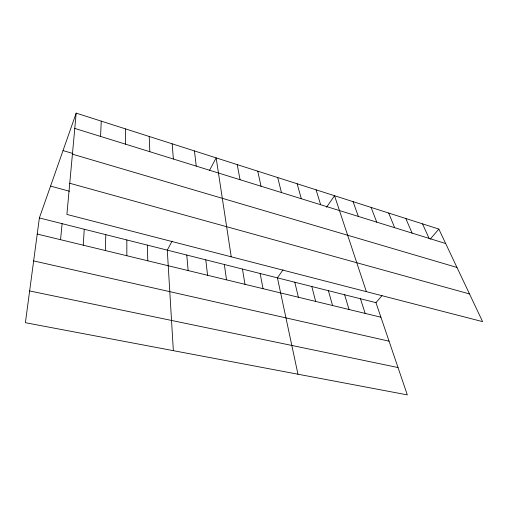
<?xml version="1.0" encoding="UTF-8"?>
<svg xmlns="http://www.w3.org/2000/svg" width="508" height="508" viewBox="0 0 508 508"><rect width="100%" height="100%" fill="white"/><g stroke="black" fill="none" stroke-linecap="round" stroke-linejoin="round"><path stroke-width="0.76" d="M125.571 144.183L125.584 128.918M105.334 250.527L105.816 234.664M100.565 136.423L101.251 121.139M83.242 245.18L84.252 229.241M76.181 113.119L66.897 214.427L482.6 321.634L438.842 229.076L76.181 113.119L39.376 217.945L25.4 322.701L407.314 394.881L375.971 302.66L39.376 217.945M60.547 239.693L62.109 223.666M172.06 241.135L167.291 250.139L173.349 350.66M209.512 170.396L216.148 157.874L231.229 256.807M283.045 269.786L277.431 277.863L297.955 374.212M326.504 207.283L334.543 195.726L366.37 291.656M375.971 302.66L382.01 295.593M430.162 239.243L438.842 229.076M29.635 290.944L398.018 367.532M33.642 260.909L389.065 341.179M37.23 234.048L380.917 317.214M50.559 186.106L69.475 191.249M69.748 183.267L469.506 293.935M63.03 150.584L72.879 153.486M72.415 154.159L456.984 267.449M74.778 128.416L445.675 243.529M422.535 223.863L429.095 238.385M405.822 218.523L412.09 233.109M388.684 213.042L394.646 227.692M371.1 207.416L376.733 222.136M353.06 201.651L358.35 216.427M360.47 298.761L365.163 313.404M316.09 189.833L320.637 204.724M344.621 294.773L349.047 309.505M328.403 290.69L332.55 305.511M297.155 183.775L301.308 198.723M311.81 286.512L315.659 301.422M277.717 177.559L281.445 192.557M294.824 282.238L298.361 297.237M257.746 171.177L261.029 186.22M260.147 273.514L263.03 288.69M237.23 164.617L240.043 179.711M242.456 269.056L244.989 284.321M224.346 264.497L226.505 279.851M194.462 150.939L196.24 166.116M205.784 259.829L207.562 275.266M186.773 255.041L188.144 270.567M172.161 143.808L173.374 159.017M149.212 136.474L149.828 151.714M147.314 245.11L147.803 260.807M126.829 239.954L126.848 255.734"/></g></svg>
